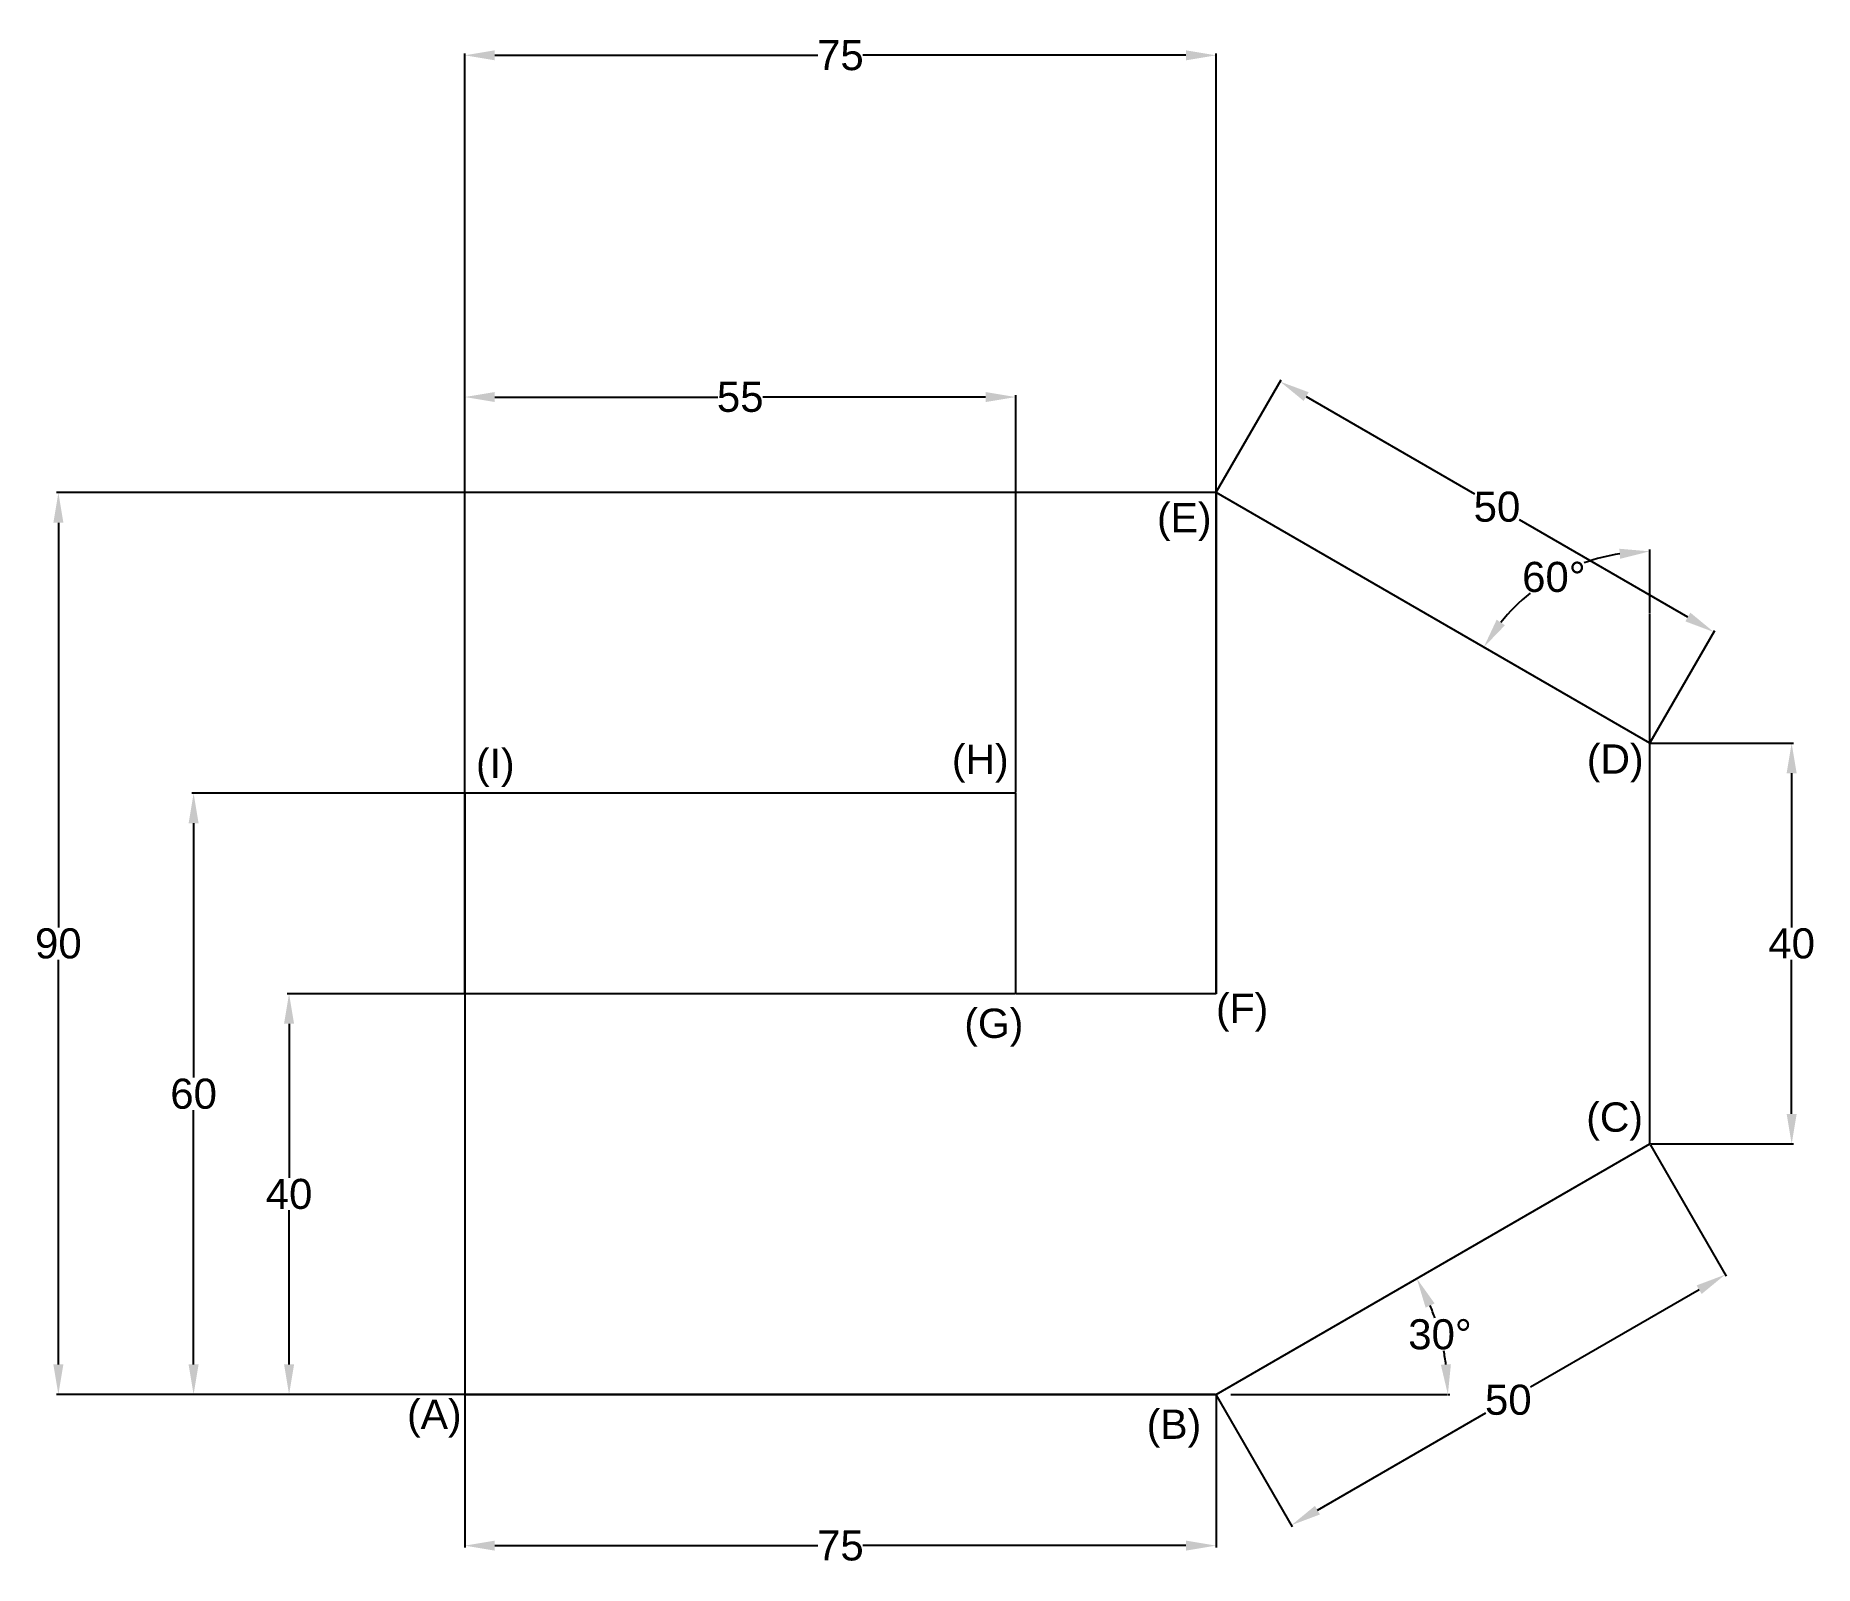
# Model space of a CAD drawing. Header units: inches. Extents: x -36 to 141, y -2 to 150.
import ezdxf

# ---------------------------------------------------------------- set-up
doc = ezdxf.new("R2010")
doc.units = ezdxf.units.IN
doc.header["$MEASUREMENT"] = 0
doc.styles.get("Standard").update_dxf_attribs({"font": 'arial.ttf'})
doc.dimstyles.get("Standard").update_dxf_attribs({"dimtxt": 3, "dimasz": 3, "dimexe": 0.18, "dimexo": 0.0625, "dimgap": 0.09, "dimtad": 0, "dimtih": 1, "dimtoh": 1, "dimdec": 0, "dimzin": 0, "dimdsep": 46, "dimtxsty": 'Standard', "dimcen": 0.09, "dimadec": 0, "dimazin": 0, "dimtfac": 1, "dimtdec": 0, "dimtofl": 0, "dimtmove": 0, "dimatfit": 3, "dimfxl": 1, "dimtolj": 1, "dimtzin": 0, "dimarcsym": 0})

# ---------------------------------------------------------------- blocks, each defined once
blk = doc.blocks.new('*D1')
at = {"color": 0, "lineweight": -2, "transparency": 16777216}
for p, q in [((81.6, 104.7), (88.06, 115.89)), ((90.57, 114.23), (107.39, 104.52)), ((128.68, 92.23), (111.86, 101.95)), ((124.9, 79.7), (131.37, 90.89))]:
    blk.add_line(p, q, dxfattribs=at)
at = {"color": 0, "transparency": 16777216}
for points in [[(90.82, 114.67), (90.32, 113.8), (87.97, 115.73)], [(128.93, 92.67), (128.43, 91.8), (131.28, 90.73)]]:
    blk.add_solid(points, dxfattribs=at)
at = {"layer": 'Defpoints', "color": 0, "transparency": 16777216}
for p in [(81.57, 104.65), (131.28, 90.73), (124.87, 79.65)]:
    blk.add_point(p, dxfattribs=at)
at = {"color": 0, "transparency": 16777216, "insert": (109.62, 103.23), "char_height": 3, "attachment_point": 5}
blk.add_mtext('\\A1;50', dxfattribs=at)
blk = doc.blocks.new('*D2')
at = {"color": 0, "lineweight": -2, "transparency": 16777216}
for p, q in [((6.57, 74.71), (6.57, 114.37)), ((9.57, 114.19), (31.82, 114.19)), ((58.57, 114.19), (36.32, 114.19)), ((61.57, 74.71), (61.57, 114.37))]:
    blk.add_line(p, q, dxfattribs=at)
at = {"color": 0, "transparency": 16777216}
for points in [[(9.57, 114.69), (9.57, 113.69), (6.57, 114.19)], [(58.57, 114.69), (58.57, 113.69), (61.57, 114.19)]]:
    blk.add_solid(points, dxfattribs=at)
at = {"layer": 'Defpoints', "color": 0, "transparency": 16777216}
for p in [(61.57, 114.19), (6.57, 74.65), (61.57, 74.65)]:
    blk.add_point(p, dxfattribs=at)
at = {"color": 0, "transparency": 16777216, "insert": (34.07, 114.19), "char_height": 3, "attachment_point": 5}
blk.add_mtext('\\A1;55', dxfattribs=at)
blk = doc.blocks.new('*D3')
at = {"color": 0, "lineweight": -2, "transparency": 16777216}
for p, q in [((6.57, 54.71), (6.57, 148.47)), ((9.57, 148.29), (41.83, 148.29)), ((78.57, 148.29), (46.31, 148.29)), ((81.57, 54.71), (81.57, 148.47))]:
    blk.add_line(p, q, dxfattribs=at)
at = {"color": 0, "transparency": 16777216}
for points in [[(9.57, 148.79), (9.57, 147.79), (6.57, 148.29)], [(78.57, 148.79), (78.57, 147.79), (81.57, 148.29)]]:
    blk.add_solid(points, dxfattribs=at)
at = {"layer": 'Defpoints', "color": 0, "transparency": 16777216}
for p in [(6.57, 148.29), (6.57, 54.65), (81.57, 54.65)]:
    blk.add_point(p, dxfattribs=at)
at = {"color": 0, "transparency": 16777216, "insert": (44.07, 148.29), "char_height": 3, "attachment_point": 5}
blk.add_mtext('\\A1;75', dxfattribs=at)
blk = doc.blocks.new('*D4')
at = {"color": 0, "lineweight": -2, "transparency": 16777216}
for p, q in [((124.94, 79.65), (139.22, 79.65)), ((139.04, 76.65), (139.04, 61.27)), ((139.04, 42.65), (139.04, 58.03)), ((124.94, 39.65), (139.22, 39.65))]:
    blk.add_line(p, q, dxfattribs=at)
at = {"color": 0, "transparency": 16777216}
for points in [[(138.54, 76.65), (139.54, 76.65), (139.04, 79.65)], [(138.54, 42.65), (139.54, 42.65), (139.04, 39.65)]]:
    blk.add_solid(points, dxfattribs=at)
at = {"layer": 'Defpoints', "color": 0, "transparency": 16777216}
for p in [(124.87, 79.65), (124.87, 39.65), (139.04, 39.65)]:
    blk.add_point(p, dxfattribs=at)
at = {"color": 0, "transparency": 16777216, "insert": (139.04, 59.65), "char_height": 3, "attachment_point": 5}
blk.add_mtext('\\A1;40', dxfattribs=at)
blk = doc.blocks.new('*D5')
at = {"color": 0, "lineweight": -2, "transparency": 16777216}
for p, q in [((124.9, 39.59), (132.49, 26.45)), ((129.8, 25.11), (112.98, 15.4)), ((81.6, 14.59), (89.19, 1.45)), ((91.7, 3.11), (108.52, 12.82))]:
    blk.add_line(p, q, dxfattribs=at)
at = {"color": 0, "transparency": 16777216}
for points in [[(129.55, 25.54), (130.05, 24.68), (132.4, 26.61)], [(91.45, 3.54), (91.95, 2.68), (89.1, 1.61)]]:
    blk.add_solid(points, dxfattribs=at)
at = {"layer": 'Defpoints', "color": 0, "transparency": 16777216}
for p in [(124.87, 39.65), (132.4, 26.61), (81.57, 14.65)]:
    blk.add_point(p, dxfattribs=at)
at = {"color": 0, "transparency": 16777216, "insert": (110.75, 14.11), "char_height": 3, "attachment_point": 5}
blk.add_mtext('\\A1;50', dxfattribs=at)
blk = doc.blocks.new('*D6')
at = {"color": 0, "lineweight": -2, "transparency": 16777216}
for p, q in [((6.57, 14.58), (6.57, -0.61)), ((81.57, 14.58), (81.57, -0.61)), ((9.57, -0.43), (41.83, -0.43)), ((78.57, -0.43), (46.31, -0.43))]:
    blk.add_line(p, q, dxfattribs=at)
at = {"color": 0, "transparency": 16777216}
for points in [[(9.57, 0.07), (9.57, -0.93), (6.57, -0.43)], [(78.57, 0.07), (78.57, -0.93), (81.57, -0.43)]]:
    blk.add_solid(points, dxfattribs=at)
at = {"layer": 'Defpoints', "color": 0, "transparency": 16777216}
for p in [(6.57, 14.65), (81.57, 14.65), (81.57, -0.43)]:
    blk.add_point(p, dxfattribs=at)
at = {"color": 0, "transparency": 16777216, "insert": (44.07, -0.43), "char_height": 3, "attachment_point": 5}
blk.add_mtext('\\A1;75', dxfattribs=at)
blk = doc.blocks.new('*D7')
at = {"color": 0, "lineweight": -2, "transparency": 16777216}
for p, q in [((61.51, 54.65), (-11.15, 54.65)), ((-10.97, 51.65), (-10.97, 36.27)), ((-10.97, 17.65), (-10.97, 33.03)), ((61.51, 14.65), (-11.15, 14.65))]:
    blk.add_line(p, q, dxfattribs=at)
at = {"color": 0, "transparency": 16777216}
for points in [[(-11.47, 51.65), (-10.47, 51.65), (-10.97, 54.65)], [(-11.47, 17.65), (-10.47, 17.65), (-10.97, 14.65)]]:
    blk.add_solid(points, dxfattribs=at)
at = {"layer": 'Defpoints', "color": 0, "transparency": 16777216}
for p in [(61.57, 54.65), (-10.97, 14.65), (61.57, 14.65)]:
    blk.add_point(p, dxfattribs=at)
at = {"color": 0, "transparency": 16777216, "insert": (-10.97, 34.65), "char_height": 3, "attachment_point": 5}
blk.add_mtext('\\A1;40', dxfattribs=at)
blk = doc.blocks.new('*D8')
at = {"color": 0, "lineweight": -2, "transparency": 16777216}
for p, q in [((6.51, 74.65), (-20.68, 74.65)), ((-20.5, 71.65), (-20.5, 46.27)), ((-20.5, 17.65), (-20.5, 43.03)), ((6.51, 14.65), (-20.68, 14.65))]:
    blk.add_line(p, q, dxfattribs=at)
at = {"color": 0, "transparency": 16777216}
for points in [[(-21, 71.65), (-20, 71.65), (-20.5, 74.65)], [(-21, 17.65), (-20, 17.65), (-20.5, 14.65)]]:
    blk.add_solid(points, dxfattribs=at)
at = {"layer": 'Defpoints', "color": 0, "transparency": 16777216}
for p in [(6.57, 74.65), (-20.5, 14.65), (6.57, 14.65)]:
    blk.add_point(p, dxfattribs=at)
at = {"color": 0, "transparency": 16777216, "insert": (-20.5, 44.65), "char_height": 3, "attachment_point": 5}
blk.add_mtext('\\A1;60', dxfattribs=at)
blk = doc.blocks.new('*D9')
at = {"color": 0, "lineweight": -2, "transparency": 16777216}
for p, q in [((81.51, 104.65), (-34.18, 104.65)), ((-34, 101.65), (-34, 61.27)), ((-34, 17.65), (-34, 58.03)), ((81.51, 14.65), (-34.18, 14.65))]:
    blk.add_line(p, q, dxfattribs=at)
at = {"color": 0, "transparency": 16777216}
for points in [[(-34.5, 101.65), (-33.5, 101.65), (-34, 104.65)], [(-34.5, 17.65), (-33.5, 17.65), (-34, 14.65)]]:
    blk.add_solid(points, dxfattribs=at)
at = {"layer": 'Defpoints', "color": 0, "transparency": 16777216}
for p in [(81.57, 104.65), (-34, 14.65), (81.57, 14.65)]:
    blk.add_point(p, dxfattribs=at)
at = {"color": 0, "transparency": 16777216, "insert": (-34, 59.65), "char_height": 3, "attachment_point": 5}
blk.add_mtext('\\A1;90', dxfattribs=at)
blk = doc.blocks.new('*D10')
at = {"color": 0, "lineweight": -2, "transparency": 16777216}
blk.add_line((124.87, 92.62), (124.87, 98.97), dxfattribs=at)
for start, end in [(98.9904, 109.9446), (128.6212, 141.0096)]:
    blk.add_arc((124.87, 79.65), 19.14, start, end, dxfattribs=at)
at = {"color": 0, "transparency": 16777216}
for points in [[(121.84, 99.05), (121.92, 98.05), (124.87, 98.79)], [(110.41, 91.41), (109.59, 91.97), (108.3, 89.22)]]:
    blk.add_solid(points, dxfattribs=at)
at = {"layer": 'Defpoints', "color": 0, "transparency": 16777216}
for p in [(81.57, 104.65), (118.33, 97.63), (124.87, 92.56), (124.87, 79.68), (124.87, 79.65)]:
    blk.add_point(p, dxfattribs=at)
at = {"color": 0, "transparency": 16777216, "insert": (115.3, 96.22), "char_height": 3, "attachment_point": 5}
blk.add_mtext('\\A1;60°', dxfattribs=at)
blk = doc.blocks.new('*D11')
at = {"color": 0, "lineweight": -2, "transparency": 16777216}
blk.add_line((104.7, 14.65), (104.9, 14.65), dxfattribs=at)
for start, end in [(19.2037, 22.5685), (7.4315, 10.8775)]:
    blk.add_arc((81.57, 14.65), 23.15, start, end, dxfattribs=at)
at = {"color": 0, "transparency": 16777216}
for points in [[(102.5, 23.31), (103.39, 23.75), (101.62, 26.22)], [(105.02, 17.67), (104.02, 17.61), (104.72, 14.65)]]:
    blk.add_solid(points, dxfattribs=at)
at = {"layer": 'Defpoints', "color": 0, "transparency": 16777216}
for p in [(124.87, 39.65), (104.37, 18.67), (81.57, 14.65), (83.06, 14.65), (104.64, 14.65)]:
    blk.add_point(p, dxfattribs=at)
at = {"color": 0, "transparency": 16777216, "insert": (103.93, 20.64), "char_height": 3, "attachment_point": 5}
blk.add_mtext('\\A1;30°', dxfattribs=at)

msp = doc.modelspace()

# ---------------------------------------------------------------- linework, layer by layer
for p, q in [((124.87, 79.65), (81.57, 104.65)), ((81.57, 104.65), (81.57, 54.65)), ((124.87, 79.68), (124.87, 92.56)), ((124.87, 39.65), (124.87, 79.65)), ((61.57, 74.65), (6.57, 74.65)), ((6.57, 74.65), (6.57, 14.65)), ((61.57, 54.65), (61.57, 74.65)), ((81.57, 54.65), (61.57, 54.65)), ((81.57, 14.65), (124.87, 39.65)), ((6.57, 14.65), (81.57, 14.65)), ((83.06, 14.65), (104.64, 14.65))]:
    msp.add_line(p, q)

# ---------------------------------------------------------------- texts
at = {"char_height": 2.925, "attachment_point": 1}
for s, width, insert in [('(E)', 16.2219, (75.68, 103.62)), ('(I)', 19.9181, (7.69, 79.09)), ('(H)', 18.686, (55.2, 79.51)), ('(D)', 20.3288, (118.59, 79.53)), ('(G)', 16.2219, (56.44, 53.16)), ('(F)', 12.5258, (81.57, 54.65)), ('(C)', 22.3822, (118.53, 43.8)), ('(A)', 11.1082, (0.81, 14.15)), ('(B)', 8.9872, (74.65, 13.15))]:
    msp.add_mtext_dynamic_manual_height_columns(s, width=width, gutter_width=14.62, heights=[0], dxfattribs=dict(at, insert=insert))

# ---------------------------------------------------------------- dimensions: what is measured, and where the dimension line sits
for base, p1, p2, picture, middle in [((6.57, 148.29), (81.57, 54.65), (6.57, 54.65), '*D3', (44.07, 148.29)), ((61.57, 114.19), (6.57, 74.65), (61.57, 74.65), '*D2', (34.07, 114.19)), ((81.57, -0.43), (6.57, 14.65), (81.57, 14.65), '*D6', (44.07, -0.43))]:
    dim = msp.add_linear_dim(base=base, p1=p1, p2=p2, dimstyle='Standard')
    dim.commit()
    dim.dimension.update_dxf_attribs({"geometry": picture, "text_midpoint": middle})
for p1, p2, distance, picture, middle in [((81.57, 104.65), (124.87, 79.65), 12.8, '*D1', (109.62, 103.23)), ((81.57, 14.65), (124.87, 39.65), -15.05, '*D5', (110.75, 14.11))]:
    dim = msp.add_aligned_dim(p1=p1, p2=p2, distance=distance, dimstyle='Standard')
    dim.commit()
    dim.dimension.update_dxf_attribs({"geometry": picture, "text_midpoint": middle})
for base, p1, p2, picture, middle in [((-34, 14.65), (81.57, 104.65), (81.57, 14.65), '*D9', (-34, 59.65)), ((139.04, 39.65), (124.87, 79.65), (124.87, 39.65), '*D4', (139.04, 59.65)), ((-20.5, 14.65), (6.57, 74.65), (6.57, 14.65), '*D8', (-20.5, 44.65)), ((-10.97, 14.65), (61.57, 54.65), (61.57, 14.65), '*D7', (-10.97, 34.65))]:
    dim = msp.add_linear_dim(base=base, p1=p1, p2=p2, angle=90, dimstyle='Standard')
    dim.commit()
    dim.dimension.update_dxf_attribs({"geometry": picture, "text_midpoint": middle})
for base, line1, line2, picture, middle in [((118.33, 97.63), ((124.87, 79.65), (81.57, 104.65)), ((124.87, 79.68), (124.87, 92.56)), '*D10', (115.3, 96.22)), ((104.37, 18.67), ((81.57, 14.65), (124.87, 39.65)), ((83.06, 14.65), (104.64, 14.65)), '*D11', (103.93, 20.64))]:
    dim = msp.add_angular_dim_2l(base=base, line1=line1, line2=line2, dimstyle='Standard')
    dim.commit()
    dim.dimension.update_dxf_attribs({"geometry": picture, "text_midpoint": middle})

doc.saveas('drawing.dxf')
